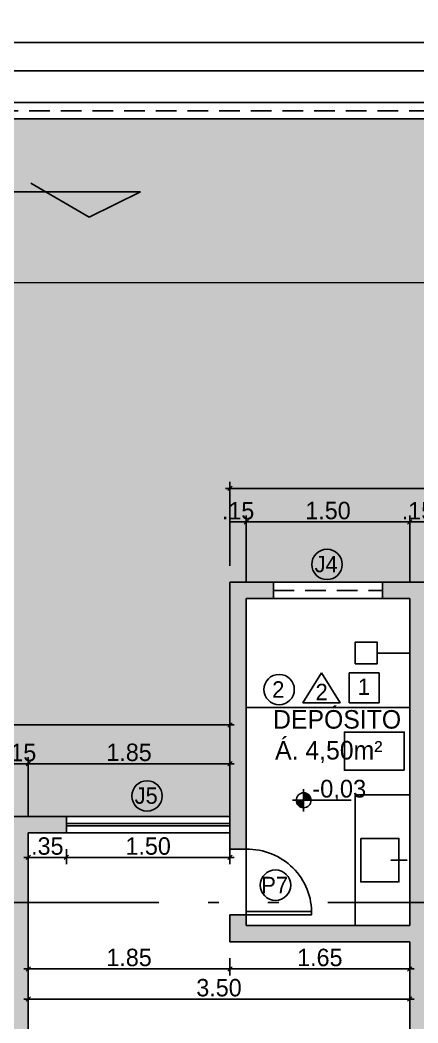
# Model space of a CAD drawing. Header units: feet. Extents: x 1734 to 1931, y 883 to 1088.
# Drawn here: x 1772.62 to 1776.27, y 927.34 to 936.54 of the extents above; entities that cross this region are included whole.
import ezdxf

# ---------------------------------------------------------------- set-up
doc = ezdxf.new("R2010")
doc.units = ezdxf.units.FT
doc.header["$LTSCALE"] = 0.3
doc.header["$MEASUREMENT"] = 0
doc.header["$PDMODE"] = 32
doc.header["$PDSIZE"] = 0.1
for name, pattern in [('ACAD_ISO05W100', [33, 24, -3, 0, -3, 0, -3]), ('DASHED2', [0.375, 0.25, -0.125]), ('HIDDEN', [9.525, 6.35, -3.175])]:
    doc.linetypes.add(name, pattern=pattern)
doc.layers.get('0').update_dxf_attribs({"linetype": 'CONTINUOUS'})
doc.layers.get('Defpoints').update_dxf_attribs({"linetype": 'CONTINUOUS'})
for name, color, linetype in [('1', 1, 'CONTINUOUS'), ('2', 44, 'CONTINUOUS'), ('3', 3, 'CONTINUOUS'), ('4.', 4, 'CONTINUOUS'), ('5', 5, 'CONTINUOUS'), ('Cotas', 1, 'CONTINUOUS'), ('demolição', 140, 'DASHED2'), ('LAYOUT 2', 1, 'CONTINUOUS'), ('projecao', 8, 'HIDDEN'), ('Texto', 44, 'CONTINUOUS')]:
    doc.layers.add(name, color=color, linetype=linetype)
doc.styles.add('ROMANS', font='romans')
doc.styles.add('style1', font='GOTHIC.TTF')
doc.styles.add('TP', font='arial.ttf', dxfattribs={"height": 0.1})
doc.dimstyles.new('ESC-100', dxfattribs={"dimtxt": 0.16, "dimasz": 0.04, "dimexe": 0.06, "dimexo": 0.15, "dimgap": 0.02, "dimtad": 1, "dimzin": 4, "dimdsep": 46, "dimtxsty": 'style1', "dimblk": 'OBLIQUE', "dimcen": 0.01, "dimdle": 0.04, "dimclrd": 14, "dimclre": 14, "dimclrt": 2, "dimazin": 0, "dimtfac": 1, "dimtix": 1, "dimtmove": 2, "dimatfit": 0, "dimldrblk": 'OPEN90', "dimfxl": 1, "dimtolj": 1, "dimtzin": 4, "dimlwd": -1, "dimlwe": -1, "dimarcsym": 0})

# ---------------------------------------------------------------- blocks, each defined once
blk = doc.blocks.new('_Oblique')
at = {"color": 0, "linetype": 'ByBlock', "lineweight": -2}
blk.add_line((-0.5, -0.5), (0.5, 0.5), dxfattribs=at)
blk = doc.blocks.new('*D23')
at = {"layer": 'Cotas', "color": 14, "transparency": 16777216}
for p, q in [((1737.9418, 932.2813), (1737.9418, 936.1317)), ((1791.9352, 932.4445), (1791.9352, 936.1317)), ((1737.9018, 936.0717), (1791.9752, 936.0717))]:
    blk.add_line(p, q, dxfattribs=at)
at = {"layer": 'Defpoints', "color": 0, "transparency": 16777216}
for p in [(1791.9352, 936.0717), (1791.9352, 932.2945), (1737.9418, 932.1313)]:
    blk.add_point(p, dxfattribs=at)
at = {"layer": 'Cotas', "color": 14, "transparency": 16777216, "xscale": 0.04, "yscale": 0.04, "zscale": 0.04, "rotation": 180}
blk.add_blockref('_Oblique', (1737.9418, 936.0717), dxfattribs=at)
at = {"layer": 'Cotas', "color": 14, "transparency": 16777216, "xscale": 0.04, "yscale": 0.04, "zscale": 0.04}
blk.add_blockref('_Oblique', (1791.9352, 936.0717), dxfattribs=at)
at = {"layer": 'Cotas', "color": 2, "transparency": 16777216, "insert": (1764.9385, 936.1758), "char_height": 0.16, "attachment_point": 5, "style": 'style1'}
blk.add_mtext('\\A1;53.99', dxfattribs=at)
blk = doc.blocks.new('_Open90')
at = {"color": 0, "linetype": 'ByBlock', "lineweight": -2}
for p, q in [((0, 0), (-1, 0)), ((-0.5, 0.5), (0, 0)), ((0, 0), (-0.5, -0.5))]:
    blk.add_line(p, q, dxfattribs=at)
blk = doc.blocks.new('*D26')
at = {"layer": 'Cotas', "color": 14, "transparency": 16777216}
for p, q in [((1736.3268, 936.3313), (1793.5568, 936.3313)), ((1736.3668, 935.8563), (1736.3668, 936.3913)), ((1793.5168, 935.8563), (1793.5168, 936.3913))]:
    blk.add_line(p, q, dxfattribs=at)
at = {"layer": 'Defpoints', "color": 0, "transparency": 16777216}
for p in [(1793.5168, 936.3313), (1736.3668, 935.7063), (1793.5168, 935.7063)]:
    blk.add_point(p, dxfattribs=at)
at = {"layer": 'Cotas', "color": 14, "transparency": 16777216, "xscale": 0.04, "yscale": 0.04, "zscale": 0.04, "rotation": 180}
blk.add_blockref('_Oblique', (1736.3668, 936.3313), dxfattribs=at)
at = {"layer": 'Cotas', "color": 14, "transparency": 16777216, "xscale": 0.04, "yscale": 0.04, "zscale": 0.04}
blk.add_blockref('_Oblique', (1793.5168, 936.3313), dxfattribs=at)
at = {"layer": 'Cotas', "color": 2, "transparency": 16777216, "insert": (1764.9418, 936.4333), "char_height": 0.16, "attachment_point": 5, "style": 'style1'}
blk.add_mtext('\\A1;57.15', dxfattribs=at)
blk = doc.blocks.new('*D32')
at = {"layer": 'Cotas', "color": 14, "transparency": 16777216}
for p, q in [((1776.1918, 931.3813), (1776.1918, 931.9938)), ((1776.3418, 931.3813), (1776.3418, 931.9938)), ((1776.3418, 931.9338), (1776.1918, 931.9338))]:
    blk.add_line(p, q, dxfattribs=at)
at = {"layer": 'Defpoints', "color": 0, "transparency": 16777216}
for p in [(1776.1918, 931.9338), (1776.1918, 931.2313), (1776.3418, 931.2313)]:
    blk.add_point(p, dxfattribs=at)
at = {"layer": 'Cotas', "color": 2, "transparency": 16777216, "insert": (1776.2668, 932.0358), "char_height": 0.16, "attachment_point": 5, "style": 'style1'}
blk.add_mtext('\\A1;.15', dxfattribs=at)
blk = doc.blocks.new('*D33')
at = {"layer": 'Cotas', "color": 14, "transparency": 16777216}
for p, q in [((1774.6918, 931.3813), (1774.6918, 931.9938)), ((1776.1918, 931.3813), (1776.1918, 931.9938)), ((1776.2318, 931.9338), (1774.6518, 931.9338))]:
    blk.add_line(p, q, dxfattribs=at)
at = {"layer": 'Defpoints', "color": 0, "transparency": 16777216}
for p in [(1774.6918, 931.9338), (1774.6918, 931.2313), (1776.1918, 931.2313)]:
    blk.add_point(p, dxfattribs=at)
at = {"layer": 'Cotas', "color": 14, "transparency": 16777216, "xscale": 0.04, "yscale": 0.04, "zscale": 0.04, "rotation": 180}
blk.add_blockref('_Oblique', (1774.6918, 931.9338), dxfattribs=at)
at = {"layer": 'Cotas', "color": 14, "transparency": 16777216, "xscale": 0.04, "yscale": 0.04, "zscale": 0.04}
blk.add_blockref('_Oblique', (1776.1918, 931.9338), dxfattribs=at)
at = {"layer": 'Cotas', "color": 2, "transparency": 16777216, "insert": (1775.4418, 932.0378), "char_height": 0.16, "attachment_point": 5, "style": 'style1'}
blk.add_mtext('\\A1;1.50', dxfattribs=at)
blk = doc.blocks.new('*D34')
at = {"layer": 'Cotas', "color": 14, "linetype": 'Continuous', "transparency": 16777216}
for p, q in [((1774.5418, 931.5313), (1774.5418, 931.9938)), ((1774.6918, 931.3813), (1774.6918, 931.9938)), ((1774.6918, 931.9338), (1774.5418, 931.9338))]:
    blk.add_line(p, q, dxfattribs=at)
at = {"layer": 'Defpoints', "color": 0, "linetype": 'Continuous', "transparency": 16777216}
for p in [(1774.5418, 931.9338), (1774.5418, 931.3813), (1774.6918, 931.2313)]:
    blk.add_point(p, dxfattribs=at)
at = {"layer": 'Cotas', "color": 2, "linetype": 'Continuous', "transparency": 16777216, "insert": (1774.6168, 932.0358), "char_height": 0.16, "attachment_point": 5, "style": 'style1'}
blk.add_mtext('\\A1;.15', dxfattribs=at)
blk = doc.blocks.new('*D35')
at = {"layer": 'Cotas', "color": 14, "linetype": 'Continuous', "transparency": 16777216}
for p, q in [((1774.5418, 931.2313), (1774.5418, 929.6555)), ((1774.5818, 929.7155), (1772.6518, 929.7155)), ((1772.6918, 929.2313), (1772.6918, 929.7755))]:
    blk.add_line(p, q, dxfattribs=at)
at = {"layer": 'Defpoints', "color": 0, "linetype": 'Continuous', "transparency": 16777216}
for p in [(1774.5418, 931.3813), (1772.6918, 929.7155), (1772.6918, 929.0813)]:
    blk.add_point(p, dxfattribs=at)
at = {"layer": 'Cotas', "color": 14, "linetype": 'Continuous', "transparency": 16777216, "xscale": 0.04, "yscale": 0.04, "zscale": 0.04, "rotation": 180}
blk.add_blockref('_Oblique', (1772.6918, 929.7155), dxfattribs=at)
at = {"layer": 'Cotas', "color": 14, "linetype": 'Continuous', "transparency": 16777216, "xscale": 0.04, "yscale": 0.04, "zscale": 0.04}
blk.add_blockref('_Oblique', (1774.5418, 929.7155), dxfattribs=at)
at = {"layer": 'Cotas', "color": 2, "linetype": 'Continuous', "transparency": 16777216, "insert": (1773.6168, 929.8195), "char_height": 0.16, "attachment_point": 5, "style": 'style1'}
blk.add_mtext('\\A1;1.85', dxfattribs=at)
blk = doc.blocks.new('*D36')
at = {"layer": 'Cotas', "color": 14, "linetype": 'Continuous', "transparency": 16777216}
for p, q in [((1772.5418, 929.2313), (1772.5418, 929.7755)), ((1772.6918, 929.7155), (1772.5418, 929.7155)), ((1772.6918, 929.2313), (1772.6918, 929.7755))]:
    blk.add_line(p, q, dxfattribs=at)
at = {"layer": 'Defpoints', "color": 0, "linetype": 'Continuous', "transparency": 16777216}
for p in [(1772.5418, 929.7155), (1772.5418, 929.0813), (1772.6918, 929.0813)]:
    blk.add_point(p, dxfattribs=at)
at = {"layer": 'Cotas', "color": 2, "linetype": 'Continuous', "transparency": 16777216, "insert": (1772.6168, 929.8175), "char_height": 0.16, "attachment_point": 5, "style": 'style1'}
blk.add_mtext('\\A1;.15', dxfattribs=at)
blk = doc.blocks.new('*D56')
at = {"layer": 'Cotas', "color": 14, "transparency": 16777216}
for p, q in [((1741.4018, 930.0725), (1774.5818, 930.0725)), ((1741.4418, 929.3813), (1741.4418, 930.1325)), ((1774.5418, 929.5002), (1774.5418, 930.1325))]:
    blk.add_line(p, q, dxfattribs=at)
at = {"layer": 'Defpoints', "color": 0, "transparency": 16777216}
for p in [(1774.5418, 930.0725), (1774.5418, 929.3502), (1741.4418, 929.2313)]:
    blk.add_point(p, dxfattribs=at)
at = {"layer": 'Cotas', "color": 14, "transparency": 16777216, "xscale": 0.04, "yscale": 0.04, "zscale": 0.04, "rotation": 180}
blk.add_blockref('_Oblique', (1741.4418, 930.0725), dxfattribs=at)
at = {"layer": 'Cotas', "color": 14, "transparency": 16777216, "xscale": 0.04, "yscale": 0.04, "zscale": 0.04}
blk.add_blockref('_Oblique', (1774.5418, 930.0725), dxfattribs=at)
at = {"layer": 'Cotas', "color": 2, "transparency": 16777216, "insert": (1757.9918, 930.1766), "char_height": 0.16, "attachment_point": 5, "style": 'style1'}
blk.add_mtext('\\A1;33.10', dxfattribs=at)
blk = doc.blocks.new('*D57')
at = {"layer": 'Cotas', "color": 14, "transparency": 16777216}
for p, q in [((1774.5418, 931.5313), (1774.5418, 932.3018)), ((1779.9918, 930.4539), (1779.9918, 932.3018)), ((1774.5018, 932.2418), (1780.0318, 932.2418))]:
    blk.add_line(p, q, dxfattribs=at)
at = {"layer": 'Defpoints', "color": 0, "transparency": 16777216}
for p in [(1779.9918, 932.2418), (1774.5418, 931.3813), (1779.9918, 930.3039)]:
    blk.add_point(p, dxfattribs=at)
at = {"layer": 'Cotas', "color": 14, "transparency": 16777216, "xscale": 0.04, "yscale": 0.04, "zscale": 0.04, "rotation": 180}
blk.add_blockref('_Oblique', (1774.5418, 932.2418), dxfattribs=at)
at = {"layer": 'Cotas', "color": 14, "transparency": 16777216, "xscale": 0.04, "yscale": 0.04, "zscale": 0.04}
blk.add_blockref('_Oblique', (1779.9918, 932.2418), dxfattribs=at)
at = {"layer": 'Cotas', "color": 2, "transparency": 16777216, "insert": (1777.2668, 932.3458), "char_height": 0.16, "attachment_point": 5, "style": 'style1'}
blk.add_mtext('\\A1;5.45', dxfattribs=at)
blk = doc.blocks.new('*D75')
at = {"layer": 'Cotas', "color": 14, "linetype": 'Continuous', "transparency": 16777216}
for p, q in [((1772.6918, 928.9313), (1772.6918, 928.796)), ((1773.0418, 928.9313), (1773.0418, 928.796)), ((1772.6518, 928.856), (1773.0818, 928.856))]:
    blk.add_line(p, q, dxfattribs=at)
at = {"layer": 'Defpoints', "color": 0, "linetype": 'Continuous', "transparency": 16777216}
for p in [(1772.6918, 929.0813), (1773.0418, 929.0813), (1773.0418, 928.856)]:
    blk.add_point(p, dxfattribs=at)
at = {"layer": 'Cotas', "color": 14, "linetype": 'Continuous', "transparency": 16777216, "xscale": 0.04, "yscale": 0.04, "zscale": 0.04, "rotation": 180}
blk.add_blockref('_Oblique', (1772.6918, 928.856), dxfattribs=at)
at = {"layer": 'Cotas', "color": 14, "linetype": 'Continuous', "transparency": 16777216, "xscale": 0.04, "yscale": 0.04, "zscale": 0.04}
blk.add_blockref('_Oblique', (1773.0418, 928.856), dxfattribs=at)
at = {"layer": 'Cotas', "color": 2, "linetype": 'Continuous', "transparency": 16777216, "insert": (1772.8668, 928.96), "char_height": 0.16, "attachment_point": 5, "style": 'style1'}
blk.add_mtext('\\A1;.35', dxfattribs=at)
blk = doc.blocks.new('*D76')
at = {"layer": 'Cotas', "color": 14, "linetype": 'Continuous', "transparency": 16777216}
for p, q in [((1773.0418, 928.9313), (1773.0418, 928.796)), ((1774.5418, 928.9313), (1774.5418, 928.796)), ((1773.0018, 928.856), (1774.5818, 928.856))]:
    blk.add_line(p, q, dxfattribs=at)
at = {"layer": 'Defpoints', "color": 0, "linetype": 'Continuous', "transparency": 16777216}
for p in [(1773.0418, 929.0813), (1774.5418, 929.0813), (1774.5418, 928.856)]:
    blk.add_point(p, dxfattribs=at)
at = {"layer": 'Cotas', "color": 14, "linetype": 'Continuous', "transparency": 16777216, "xscale": 0.04, "yscale": 0.04, "zscale": 0.04, "rotation": 180}
blk.add_blockref('_Oblique', (1773.0418, 928.856), dxfattribs=at)
at = {"layer": 'Cotas', "color": 14, "linetype": 'Continuous', "transparency": 16777216, "xscale": 0.04, "yscale": 0.04, "zscale": 0.04}
blk.add_blockref('_Oblique', (1774.5418, 928.856), dxfattribs=at)
at = {"layer": 'Cotas', "color": 2, "linetype": 'Continuous', "transparency": 16777216, "insert": (1773.7918, 928.96), "char_height": 0.16, "attachment_point": 5, "style": 'style1'}
blk.add_mtext('\\A1;1.50', dxfattribs=at)
blk = doc.blocks.new('*D77')
at = {"layer": 'Cotas', "color": 14, "linetype": 'Continuous', "transparency": 16777216}
for p, q in [((1774.5418, 927.9313), (1774.5418, 927.7738)), ((1776.1918, 927.9313), (1776.1918, 927.7738)), ((1776.2318, 927.8338), (1774.5018, 927.8338))]:
    blk.add_line(p, q, dxfattribs=at)
at = {"layer": 'Defpoints', "color": 0, "linetype": 'Continuous', "transparency": 16777216}
for p in [(1774.5418, 928.0813), (1776.1918, 928.0813), (1774.5418, 927.8338)]:
    blk.add_point(p, dxfattribs=at)
at = {"layer": 'Cotas', "color": 14, "linetype": 'Continuous', "transparency": 16777216, "xscale": 0.04, "yscale": 0.04, "zscale": 0.04, "rotation": 180}
blk.add_blockref('_Oblique', (1774.5418, 927.8338), dxfattribs=at)
at = {"layer": 'Cotas', "color": 14, "linetype": 'Continuous', "transparency": 16777216, "xscale": 0.04, "yscale": 0.04, "zscale": 0.04}
blk.add_blockref('_Oblique', (1776.1918, 927.8338), dxfattribs=at)
at = {"layer": 'Cotas', "color": 2, "linetype": 'Continuous', "transparency": 16777216, "insert": (1775.3668, 927.9379), "char_height": 0.16, "attachment_point": 5, "style": 'style1'}
blk.add_mtext('\\A1;1.65', dxfattribs=at)
blk = doc.blocks.new('*D78')
at = {"layer": 'Cotas', "color": 14, "linetype": 'Continuous', "transparency": 16777216}
for p, q in [((1772.6918, 927.8092), (1772.6918, 927.8938)), ((1774.5418, 927.9313), (1774.5418, 927.7738)), ((1774.5818, 927.8338), (1772.6518, 927.8338))]:
    blk.add_line(p, q, dxfattribs=at)
at = {"layer": 'Defpoints', "color": 0, "linetype": 'Continuous', "transparency": 16777216}
for p in [(1774.5418, 928.0813), (1772.6918, 927.8338), (1772.6918, 927.6592)]:
    blk.add_point(p, dxfattribs=at)
at = {"layer": 'Cotas', "color": 14, "linetype": 'Continuous', "transparency": 16777216, "xscale": 0.04, "yscale": 0.04, "zscale": 0.04, "rotation": 180}
blk.add_blockref('_Oblique', (1772.6918, 927.8338), dxfattribs=at)
at = {"layer": 'Cotas', "color": 14, "linetype": 'Continuous', "transparency": 16777216, "xscale": 0.04, "yscale": 0.04, "zscale": 0.04}
blk.add_blockref('_Oblique', (1774.5418, 927.8338), dxfattribs=at)
at = {"layer": 'Cotas', "color": 2, "linetype": 'Continuous', "transparency": 16777216, "insert": (1773.6168, 927.9379), "char_height": 0.16, "attachment_point": 5, "style": 'style1'}
blk.add_mtext('\\A1;1.85', dxfattribs=at)
blk = doc.blocks.new('*D79')
at = {"layer": 'Cotas', "color": 14, "linetype": 'Continuous', "transparency": 16777216}
for p, q in [((1776.2318, 927.5565), (1772.6518, 927.5565)), ((1772.6918, 927.4373), (1772.6918, 927.4965)), ((1776.1918, 927.4373), (1776.1918, 927.4965))]:
    blk.add_line(p, q, dxfattribs=at)
at = {"layer": 'Defpoints', "color": 0, "linetype": 'Continuous', "transparency": 16777216}
for p in [(1772.6918, 927.5873), (1776.1918, 927.5873), (1772.6918, 927.5565)]:
    blk.add_point(p, dxfattribs=at)
at = {"layer": 'Cotas', "color": 14, "linetype": 'Continuous', "transparency": 16777216, "xscale": 0.04, "yscale": 0.04, "zscale": 0.04, "rotation": 180}
blk.add_blockref('_Oblique', (1772.6918, 927.5565), dxfattribs=at)
at = {"layer": 'Cotas', "color": 14, "linetype": 'Continuous', "transparency": 16777216, "xscale": 0.04, "yscale": 0.04, "zscale": 0.04}
blk.add_blockref('_Oblique', (1776.1918, 927.5565), dxfattribs=at)
at = {"layer": 'Cotas', "color": 2, "linetype": 'Continuous', "transparency": 16777216, "insert": (1774.4418, 927.6605), "char_height": 0.16, "attachment_point": 5, "style": 'style1'}
blk.add_mtext('\\A1;3.50', dxfattribs=at)
blk = doc.blocks.new('NIV_PL')
for p, q in [((0, 0.15), (0, -0.15)), ((-0.15, 0), (0.638, 0))]:
    blk.add_line(p, q)
at = {"const_width": 0.1}
for points in [[(-0.05, 0, 0.414214), (0, -0.05, 1)], [(0.05, 0, 0.414214), (0, 0.05, 1)]]:
    blk.add_lwpolyline(points, format="xyb", dxfattribs=at)
blk.add_circle((0, 0), 0.1)
at = {"color": 2, "style": 'ROMANS'}
blk.add_attdef('NIVEL', (0.116, 0.037), '', height=0.1, dxfattribs=at)

msp = doc.modelspace()

# ---------------------------------------------------------------- hatches: boundary and pattern name
at = {"linetype": 'Continuous', "true_color": 0xbdcb95}
h = msp.add_hatch(color=253, dxfattribs=at)
h.paths.add_polyline_path([(1791.9418, 932.1313, 0.414214), (1789.9418, 934.1313), (1739.9418, 934.1313, 0.414214), (1737.9418, 932.1313), (1737.9418, 913.1313, 0.414214), (1739.9418, 911.1313), (1751.9059, 911.1313, -0.131652), (1753.6559, 910.6624), (1755.4418, 909.6313), (1765.2943, 903.943), (1769.1918, 901.6928, -0.267949), (1770.9418, 898.6617), (1770.9418, 887.6313, 0.414214), (1772.9418, 885.6313), (1789.9418, 885.6313, 0.414214), (1791.9418, 887.6313)])
h.paths.add_polyline_path([(1768.8918, 912.6313), (1768.8918, 909.7813), (1765.7418, 909.7813), (1765.709, 911.5803, -0.083534), (1764.5189, 904.5062), (1755.4418, 909.7468), (1755.4418, 912.5313), (1765.6881, 912.5313, -0.011002), (1765.709, 911.5803), (1765.7418, 912.6313), (1755.4418, 912.6313), (1755.4418, 916.4313), (1748.4418, 916.4313), (1748.4418, 912.6313), (1741.4418, 912.6313), (1741.4418, 916.9313), (1740.5418, 916.9313), (1740.5418, 923.9313), (1741.4418, 923.9313), (1741.4418, 929.2313), (1748.4418, 929.2313), (1748.4418, 931.9313), (1755.9418, 931.9313), (1755.9418, 929.2313), (1774.5418, 929.2313), (1774.5418, 931.3813), (1777.9918, 931.3813), (1777.9918, 929.2313), (1779.9918, 929.2313), (1779.9918, 912.6313)], flags=16)
h.paths.add_polyline_path([(1768.5292, 930.8406, 0.812596), (1762.7435, 929.8313), (1762.7435, 929.3313), (1762.5934, 929.3313), (1762.5934, 929.8313, -0.810376), (1768.6604, 930.9164)], flags=16)
h.paths.add_polyline_path([(1762.4969, 929.3805), (1762.4969, 929.769), (1762.1515, 929.769), (1762.1515, 929.3805)], flags=24)
h.paths.add_polyline_path([(1762.4969, 929.0805), (1762.4969, 929.469), (1762.1515, 929.469), (1762.1515, 929.0805)], flags=8)
h.paths.add_polyline_path([(1768.8971, 929.7895), (1768.8971, 930.3016), (1768.5517, 930.3016), (1768.5517, 929.7895)], flags=24)
at = {"linetype": 'Continuous'}
h = msp.add_hatch(color=251, dxfattribs=at)
h.paths.add_polyline_path([(1774.5418, 931.3813), (1774.5418, 928.9313), (1774.6918, 928.9313), (1774.6918, 931.2313), (1774.9418, 931.2313), (1774.9418, 931.3813)])
h.paths.add_polyline_path([(1775.2718, 928.2313), (1775.1893, 928.0813), (1776.1918, 928.0813), (1776.1918, 924.0813), (1776.0918, 924.0813), (1776.0918, 923.9313), (1776.4418, 923.9313), (1776.4418, 924.0813), (1776.3418, 924.0813), (1776.3418, 928.0813), (1777.9918, 928.0813), (1777.9918, 928.3313), (1777.8418, 928.3313), (1777.8418, 928.2313), (1776.3418, 928.2313), (1776.3418, 930.1768), (1776.1918, 929.9041), (1776.1918, 928.2313)])
h.paths.add_polyline_path([(1774.6918, 928.2313), (1774.6918, 928.3313), (1774.5418, 928.3313), (1774.5418, 928.0813), (1775.1893, 928.0813), (1775.2718, 928.2313)])
h.paths.add_polyline_path([(1775.9418, 931.3813), (1775.9418, 931.2313), (1776.1918, 931.2313), (1776.1918, 929.9041), (1776.3418, 930.1768), (1776.3418, 931.2313), (1776.5918, 931.2313), (1776.5918, 931.3813)])
h.paths.add_polyline_path([(1777.5918, 931.3813), (1777.5918, 931.2313), (1777.8418, 931.2313), (1777.8418, 928.9313), (1777.9918, 928.9313), (1777.9918, 931.3813)])
h.paths.add_polyline_path([(1779.4918, 929.2313), (1779.4918, 929.0813), (1779.8418, 929.0813), (1779.8418, 924.0813), (1777.2418, 924.0813), (1777.2418, 923.9313), (1779.9918, 923.9313), (1779.9918, 929.2313)])
h = msp.add_hatch(color=251, dxfattribs=at)
h.paths.add_polyline_path([(1768.6418, 929.2313), (1768.6418, 929.0813), (1768.8918, 929.0813), (1768.8918, 928.9813), (1769.0418, 928.9813), (1769.0418, 929.0813), (1769.7918, 929.0813), (1769.7918, 929.2313)])
h.paths.add_polyline_path([(1771.7918, 929.2313), (1771.7918, 929.0813), (1772.5418, 929.0813), (1772.5418, 924.0813), (1772.4418, 924.0813), (1772.4418, 923.9313), (1772.9068, 923.9313), (1772.9893, 924.0813), (1772.6918, 924.0813), (1772.6918, 929.0813), (1773.0418, 929.0813), (1773.0418, 929.2313)])
h.paths.add_polyline_path([(1772.9893, 924.0813), (1772.9068, 923.9313), (1775.2918, 923.9313), (1775.2918, 924.0813)])
at = {"layer": 'demolição', "linetype": 'Continuous'}
h = msp.add_hatch(color=255, dxfattribs=at)
h.dxf.hatch_style = 1
h.paths.add_polyline_path([(1793.4418, 932.1313, 0.414214), (1789.9418, 935.6313), (1739.9418, 935.6313, 0.414214), (1736.4418, 932.1313), (1736.4418, 913.1313, 0.414214), (1739.9418, 909.6313), (1751.9059, 909.6313, -0.131652), (1752.9059, 909.3634), (1755.4418, 907.8993), (1763.8091, 903.0685), (1768.4418, 900.3937, -0.267949), (1769.4418, 898.6617), (1769.4418, 887.6313, 0.414214), (1772.9418, 884.1313), (1789.9418, 884.1313, 0.414214), (1793.4418, 887.6313)])
h.paths.add_polyline_path([(1755.4418, 909.6313), (1753.6559, 910.6624, 0.131652), (1751.9059, 911.1313), (1739.9418, 911.1313, -0.414214), (1737.9418, 913.1313), (1737.9418, 932.1313, -0.414214), (1739.9418, 934.1313), (1789.9418, 934.1313, -0.414214), (1791.9418, 932.1313), (1791.9418, 887.6313, -0.414214), (1789.9418, 885.6313), (1772.9418, 885.6313, -0.414214), (1770.9418, 887.6313), (1770.9418, 898.6617, 0.267949), (1769.1918, 901.6928), (1765.2943, 903.943)], flags=16)

# ---------------------------------------------------------------- linework, layer by layer
at = {"layer": '1', "linetype": 'Continuous', "lineweight": 13}
msp.add_line((1739.9418, 934.1313), (1789.9418, 934.1313), dxfattribs=at)
at = {"layer": '1'}
for p, q in [((1776.1918, 930.7313), (1775.8918, 930.7313)), ((1774.6918, 930.2313), (1776.1918, 930.2313)), ((1773.0418, 929.2313), (1774.5418, 929.2313)), ((1773.0418, 929.1663), (1774.5418, 929.1663)), ((1773.0418, 929.1463), (1774.5418, 929.1463)), ((1773.0418, 929.0813), (1774.5418, 929.0813)), ((1774.6918, 928.3613), (1774.6918, 928.9313))]:
    msp.add_line(p, q, dxfattribs=at)
msp.add_lwpolyline([(1775.6918, 930.6313), (1775.8918, 930.6313), (1775.8918, 930.8313), (1775.6918, 930.8313)], close=True, dxfattribs=at)
msp.add_arc((1774.7068, 928.3463), 0.5852, 358.5312, 91.4688, dxfattribs=at)
at = {"layer": '2'}
for p, q in [((1775.6918, 929.4313), (1775.6918, 928.2313)), ((1776.1918, 929.4313), (1775.6918, 929.4313))]:
    msp.add_line(p, q, dxfattribs=at)
for points in [[(1776.1418, 929.6563), (1776.1418, 930.0063), (1775.5918, 930.0063), (1775.5918, 929.6563)], [(1774.6918, 928.3613), (1774.6918, 928.3313), (1775.2918, 928.3313), (1775.2918, 928.3613)]]:
    msp.add_lwpolyline(points, close=True, dxfattribs=at)
at = {"layer": '3'}
for p, q in [((1736.4418, 935.6313), (1780.4418, 935.6313)), ((1736.4418, 935.6313), (1780.4418, 935.6313)), ((1776.0168, 928.8313), (1776.1668, 928.8313))]:
    msp.add_line(p, q, dxfattribs=at)
msp.add_lwpolyline([(1780.4418, 935.7813), (1736.2918, 935.7813), (1736.2918, 895.4813), (1755.9418, 895.4813)], dxfattribs=at)
msp.add_lwpolyline([(1775.7418, 929.0313), (1775.7418, 928.6313), (1776.0918, 928.6313), (1776.0918, 929.0313)], close=True, dxfattribs=at)
at = {"layer": '4.', "color": 5, "linetype": 'ACAD_ISO05W100', "ltscale": 0.5}
msp.add_line((1794.4913, 928.442), (1735.5345, 928.442), dxfattribs=at)
at = {"layer": '5', "linetype": 'Continuous'}
for p, q in [((1774.5418, 931.3813), (1774.5418, 928.9313)), ((1777.9918, 931.3813), (1774.5418, 931.3813)), ((1774.6918, 931.2313), (1774.6918, 928.9313)), ((1776.1918, 931.2313), (1774.6918, 931.2313)), ((1776.1918, 931.2313), (1776.1918, 928.2313)), ((1771.7918, 929.2313), (1773.0418, 929.2313)), ((1773.0418, 929.2313), (1773.0418, 929.0813)), ((1772.6918, 929.0813), (1772.6918, 924.0813)), ((1772.6918, 929.0813), (1773.0418, 929.0813)), ((1774.5418, 928.3313), (1774.5418, 928.0813)), ((1774.6918, 928.3313), (1774.6918, 928.2313)), ((1774.6918, 928.2313), (1776.1918, 928.2313)), ((1774.5418, 928.0813), (1776.1918, 928.0813)), ((1776.1918, 928.0813), (1776.1918, 924.0813))]:
    msp.add_line(p, q, dxfattribs=at)
at = {"layer": '5'}
for p, q in [((1774.5418, 928.9313), (1774.6918, 928.9313)), ((1774.5418, 928.3313), (1774.6918, 928.3313))]:
    msp.add_line(p, q, dxfattribs=at)
at = {"layer": 'LAYOUT 2', "linetype": 'Continuous'}
for p, q in [((1773.252, 934.7286), (1772.7143, 935.0429)), ((1770.8723, 934.964), (1773.7215, 934.964)), ((1773.7215, 934.964), (1773.252, 934.7286))]:
    msp.add_line(p, q, dxfattribs=at)
at = {"layer": 'projecao', "ltscale": 0.1}
for p, q in [((1774.9418, 931.3813), (1774.9418, 931.2313)), ((1775.9418, 931.3813), (1775.9418, 931.2313)), ((1774.9418, 931.3063), (1775.9418, 931.3063))]:
    msp.add_line(p, q, dxfattribs=at)
msp.add_lwpolyline([(1755.9418, 895.5563), (1768.3668, 895.5563), (1768.3668, 884.0563), (1793.5168, 884.0563), (1793.5168, 935.7063), (1736.3668, 935.7063), (1736.3668, 895.5563), (1755.9418, 895.5563)], dxfattribs=at)
at = {"layer": 'Texto', "color": 2}
for points in [[(1775.3818, 930.5498), (1775.2112, 930.2754), (1775.5523, 930.2754)], [(1775.6364, 930.2754), (1775.9109, 930.2754), (1775.9109, 930.5498), (1775.6364, 930.5498)]]:
    msp.add_lwpolyline(points, close=True, dxfattribs=at)
for centre in [(1775.4326, 931.5445), (1774.9934, 930.3962), (1773.7816, 929.4203), (1774.9599, 928.6022)]:
    msp.add_circle(centre, 0.1394, dxfattribs=at)

# ---------------------------------------------------------------- block references
at = {"layer": 'Texto', "linetype": 'Continuous', "ltscale": 0.4}
ref = msp.add_blockref('NIV_PL', (1775.2184, 929.381), dxfattribs=dict(at, xscale=0.6848845993414745, yscale=0.6848845993414745, zscale=0.6848845993414745))
ref.add_attrib('NIVEL', '-0,03', (1775.2977, 929.4062), dxfattribs={"layer": '0', "height": 0.16218, "style": 'style1'})

# ---------------------------------------------------------------- texts
at = {"layer": 'Texto', "linetype": 'Continuous', "ltscale": 0.4, "char_height": 0.15, "width": 1.846565, "attachment_point": 8, "style": 'TP'}
for s, insert in [('{\\fCentury Gothic|b0|i0|c0|p34;J4}', (1775.4251, 931.4708)), ('{\\fCentury Gothic|b0|i0|c0|p34;2}', (1774.9859, 930.3224)), ('{\\fCentury Gothic|b0|i0|c0|p34;\\H1.001x;2}', (1775.3836, 930.299)), ('{\\fCentury Gothic|b0|i0|c0|p34;\\H1.001x;1}', (1775.7712, 930.3474)), ('{\\fCentury Gothic|b0|i0|c0|p34;J5}', (1773.7741, 929.3465)), ('{\\fCentury Gothic|b0|i0|c0|p34;P7}', (1774.9524, 928.5285))]:
    msp.add_mtext(s, dxfattribs=dict(at, insert=insert))
at = {"layer": 'Texto', "insert": (1774.0761, 930.2081), "char_height": 0.17, "width": 2.81618, "attachment_point": 1, "style": 'style1'}
msp.add_mtext('\\pi0.8618;DEPÓSITO\\P\\pi0.88023;Á. 4,50m²', dxfattribs=at)

# ---------------------------------------------------------------- dimensions: what is measured, and where the dimension line sits
at = {"layer": 'Cotas'}
for base, p1, p2, picture, middle in [((1793.5168, 936.3313), (1736.3668, 935.7063), (1793.5168, 935.7063), '*D26', (1764.9418, 936.4333)), ((1791.9352, 936.0717), (1737.9418, 932.1313), (1791.9352, 932.2945), '*D23', (1764.9385, 936.1758)), ((1774.5418, 930.0725), (1741.4418, 929.2313), (1774.5418, 929.3502), '*D56', (1757.9918, 930.1766))]:
    dim = msp.add_linear_dim(base=base, p1=p1, p2=p2, dimstyle='ESC-100', override={"dimtxt": 0.16}, dxfattribs=at)
    dim.commit()
    dim.dimension.update_dxf_attribs({"geometry": picture, "text_midpoint": middle})
for base, p1, p2, picture, middle in [((1779.9918, 932.2418), (1774.5418, 931.3813), (1779.9918, 930.3039), '*D57', (1777.2668, 932.3458)), ((1774.6918, 931.9338), (1776.1918, 931.2313), (1774.6918, 931.2313), '*D33', (1775.4418, 932.0378)), ((1776.1918, 931.9338), (1776.3418, 931.2313), (1776.1918, 931.2313), '*D32', (1776.2668, 932.0358))]:
    dim = msp.add_linear_dim(base=base, p1=p1, p2=p2, dimstyle='ESC-100', dxfattribs=at)
    dim.commit()
    dim.dimension.update_dxf_attribs({"geometry": picture, "text_midpoint": middle})
at = {"layer": 'Cotas', "linetype": 'Continuous'}
for base, p1, p2, picture, middle in [((1774.5418, 931.9338), (1774.6918, 931.2313), (1774.5418, 931.3813), '*D34', (1774.6168, 932.0358)), ((1772.6918, 929.7155), (1774.5418, 931.3813), (1772.6918, 929.0813), '*D35', (1773.6168, 929.8195)), ((1772.5418, 929.7155), (1772.6918, 929.0813), (1772.5418, 929.0813), '*D36', (1772.6168, 929.8175)), ((1773.0418, 928.856), (1772.6918, 929.0813), (1773.0418, 929.0813), '*D75', (1772.8668, 928.96)), ((1774.5418, 928.856), (1773.0418, 929.0813), (1774.5418, 929.0813), '*D76', (1773.7918, 928.96)), ((1772.6918, 927.8338), (1774.5418, 928.0813), (1772.6918, 927.6592), '*D78', (1773.6168, 927.9379)), ((1774.5418, 927.8338), (1776.1918, 928.0813), (1774.5418, 928.0813), '*D77', (1775.3668, 927.9379)), ((1772.6918, 927.5565), (1776.1918, 927.5873), (1772.6918, 927.5873), '*D79', (1774.4418, 927.6605))]:
    dim = msp.add_linear_dim(base=base, p1=p1, p2=p2, dimstyle='ESC-100', dxfattribs=at)
    dim.commit()
    dim.dimension.update_dxf_attribs({"geometry": picture, "text_midpoint": middle})

doc.saveas('drawing.dxf')
